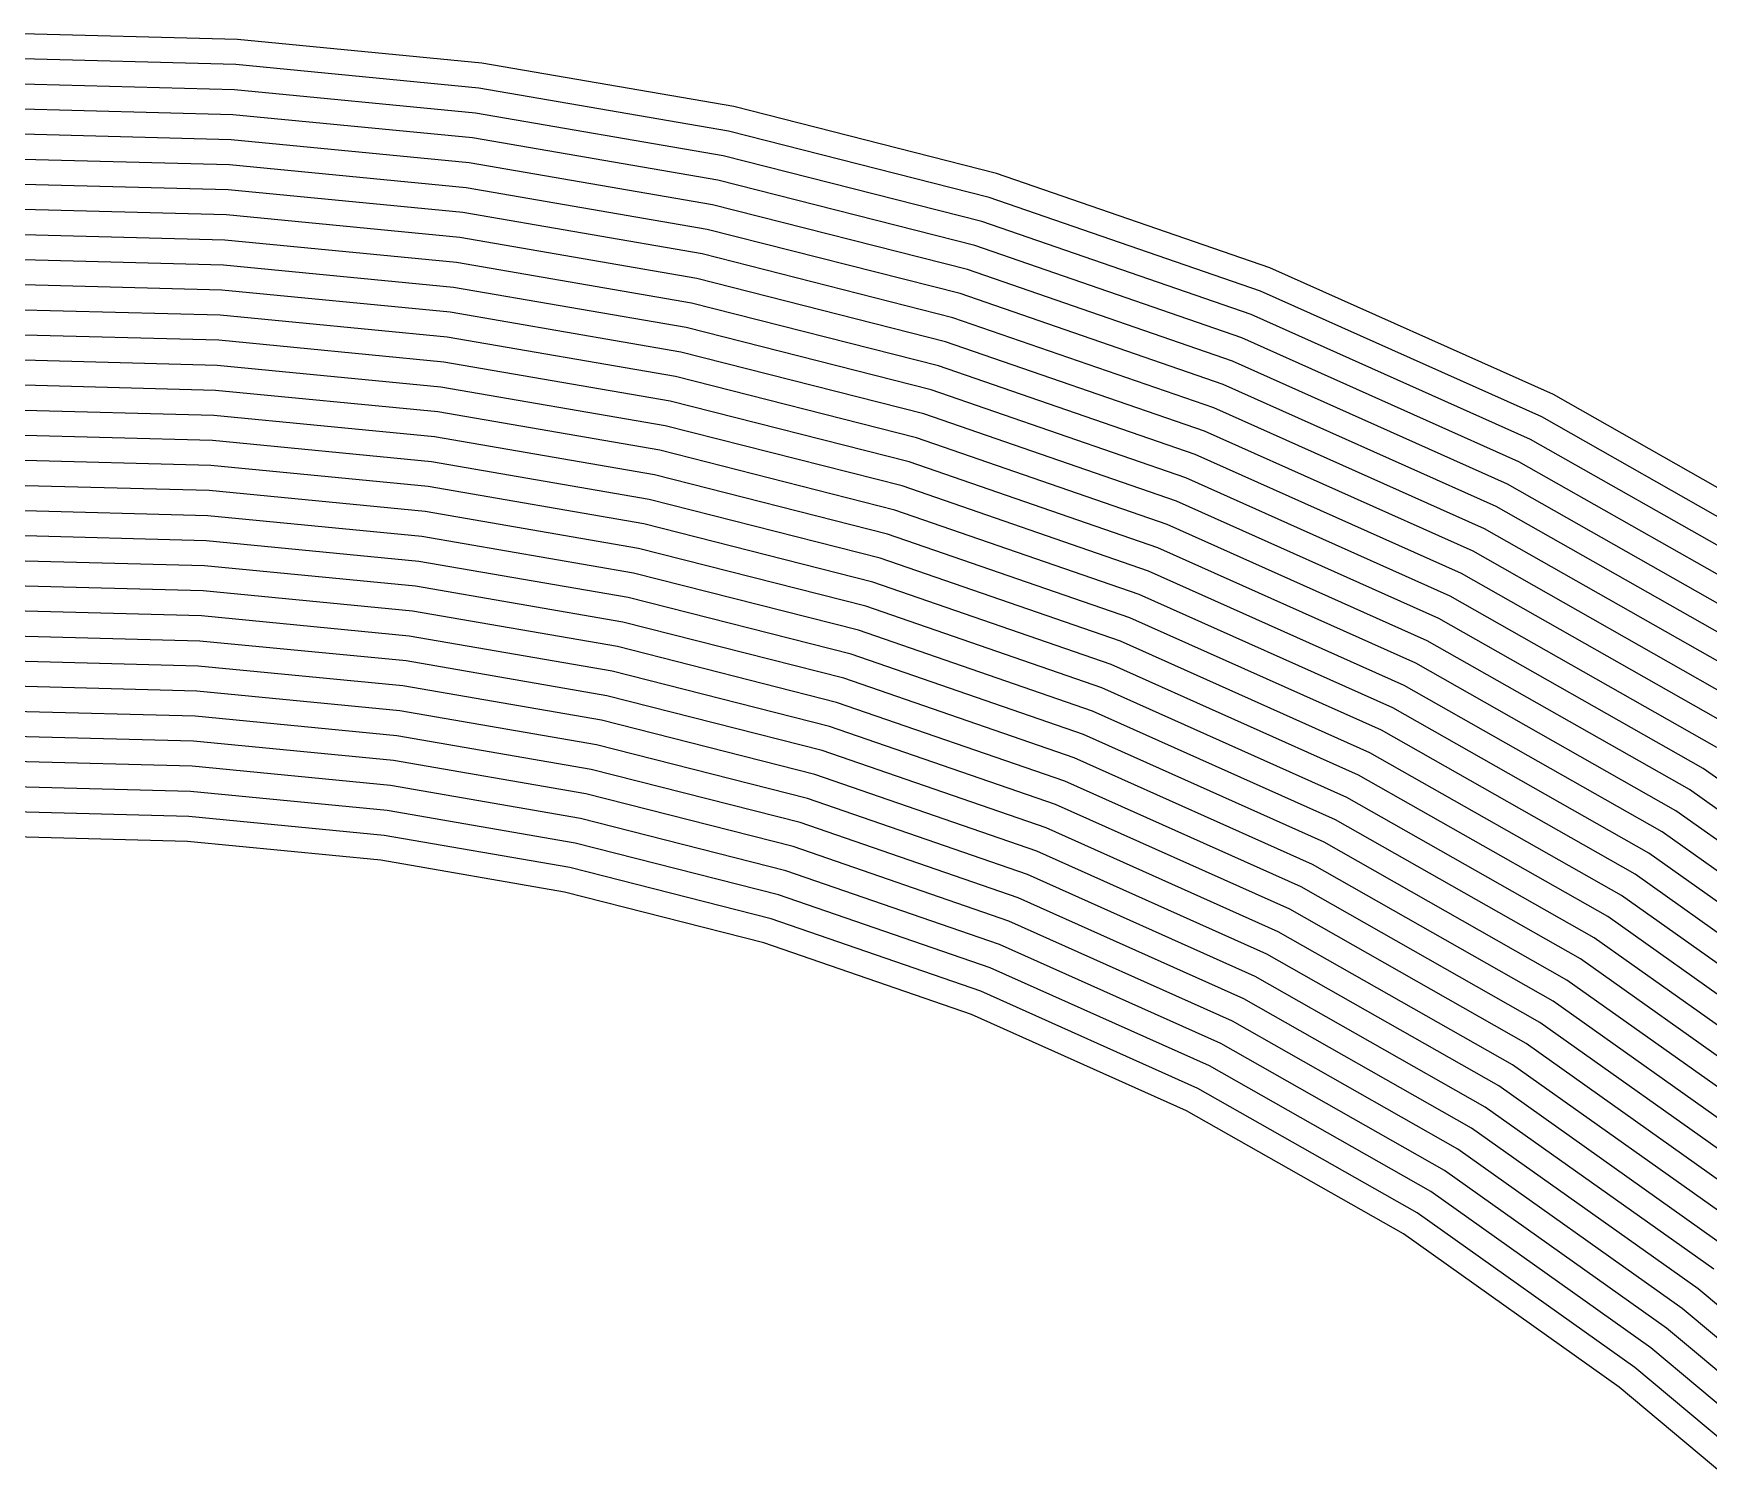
# Model space of a CAD drawing. Header units: metres. Extents: x -19 to 19, y -19.6 to 19.6.
# Drawn here: x -4.998 to -3.011, y 17.92 to 19.632 of the extents above; entities that cross this region are included whole.
import ezdxf

# ---------------------------------------------------------------- set-up
doc = ezdxf.new("R2010")
doc.units = ezdxf.units.M

msp = doc.modelspace()

# ---------------------------------------------------------------- linework, layer by layer
for p, q in [((-4.75643, 19.624977, -0.494988), (-5.027324, 19.632148, -0.495875)), ((-4.466502, 19.596889, -0.49145), (-4.75643, 19.624977, -0.494988)), ((-4.75829, 19.595242, -0.491312), (-5.027136, 19.602359, -0.492192)), ((-4.470244, 19.567336, -0.487802), (-4.75829, 19.595242, -0.491312)), ((-4.167591, 19.545345, -0.484952), (-4.466502, 19.596889, -0.49145)), ((-4.76015, 19.565508, -0.487637), (-5.026948, 19.57257, -0.488509)), ((-4.473987, 19.537783, -0.484154), (-4.76015, 19.565508, -0.487637)), ((-4.173862, 19.516222, -0.481365), (-4.470244, 19.567336, -0.487802)), ((-4.76201, 19.535773, -0.483962), (-5.026759, 19.542781, -0.484826)), ((-4.180132, 19.487098, -0.477779), (-4.473987, 19.537783, -0.484154)), ((-3.855785, 19.466121, -0.474989), (-4.167591, 19.545345, -0.484952)), ((-4.477729, 19.50823, -0.480506), (-4.76201, 19.535773, -0.483962)), ((-4.76387, 19.506038, -0.480286), (-5.026571, 19.512992, -0.481142)), ((-4.481472, 19.478677, -0.476858), (-4.76387, 19.506038, -0.480286)), ((-4.186402, 19.457975, -0.474193), (-4.477729, 19.50823, -0.480506)), ((-3.864408, 19.437594, -0.47149), (-4.173862, 19.516222, -0.481365)), ((-4.76573, 19.476303, -0.476611), (-5.026383, 19.483204, -0.477459)), ((-4.192672, 19.428852, -0.470607), (-4.481472, 19.478677, -0.476858)), ((-3.873032, 19.409067, -0.467991), (-4.180132, 19.487098, -0.477779)), ((-4.485214, 19.449124, -0.47321), (-4.76573, 19.476303, -0.476611)), ((-3.531317, 19.354289, -0.460988), (-3.855785, 19.466121, -0.474989)), ((-4.76759, 19.446568, -0.472936), (-5.026195, 19.453415, -0.473776)), ((-4.488957, 19.419571, -0.469562), (-4.76759, 19.446568, -0.472936)), ((-4.198943, 19.399728, -0.46702), (-4.485214, 19.449124, -0.47321)), ((-3.881655, 19.38054, -0.464492), (-4.186402, 19.457975, -0.474193)), ((-4.76945, 19.416834, -0.46926), (-5.026006, 19.423626, -0.470093)), ((-4.205213, 19.370605, -0.463434), (-4.488957, 19.419571, -0.469562)), ((-3.890278, 19.352013, -0.460993), (-4.192672, 19.428852, -0.470607)), ((-3.542389, 19.326604, -0.457608), (-3.864408, 19.437594, -0.47149)), ((-4.492699, 19.390018, -0.465914), (-4.76945, 19.416834, -0.46926)), ((-3.898902, 19.323486, -0.457494), (-4.198943, 19.399728, -0.46702)), ((-3.55346, 19.298919, -0.454228), (-3.873032, 19.409067, -0.467991)), ((-4.77131, 19.387099, -0.465585), (-5.025818, 19.393837, -0.466409)), ((-4.496442, 19.360465, -0.462266), (-4.77131, 19.387099, -0.465585)), ((-4.211483, 19.341482, -0.459848), (-4.492699, 19.390018, -0.465914)), ((-3.564532, 19.271234, -0.450849), (-3.881655, 19.38054, -0.464492)), ((-4.77317, 19.357364, -0.461909), (-5.02563, 19.364048, -0.462726)), ((-4.217753, 19.312358, -0.456262), (-4.496442, 19.360465, -0.462266)), ((-3.907525, 19.294959, -0.453995), (-4.205213, 19.370605, -0.463434)), ((-4.500184, 19.330912, -0.458618), (-4.77317, 19.357364, -0.461909)), ((-3.916148, 19.266432, -0.450496), (-4.211483, 19.341482, -0.459848)), ((-3.575604, 19.24355, -0.447469), (-3.890278, 19.352013, -0.460993)), ((-3.194998, 19.203697, -0.442263), (-3.531317, 19.354289, -0.460988)), ((-4.77503, 19.327629, -0.458234), (-5.025442, 19.334259, -0.459043)), ((-4.503927, 19.301359, -0.45497), (-4.77503, 19.327629, -0.458234)), ((-4.224024, 19.283235, -0.452675), (-4.500184, 19.330912, -0.458618)), ((-3.586675, 19.215865, -0.444089), (-3.898902, 19.323486, -0.457494)), ((-3.208604, 19.177143, -0.439047), (-3.542389, 19.326604, -0.457608)), ((-4.77689, 19.297895, -0.454559), (-5.025253, 19.304471, -0.45536)), ((-4.230294, 19.254112, -0.449089), (-4.503927, 19.301359, -0.45497)), ((-3.924772, 19.237905, -0.446997), (-4.217753, 19.312358, -0.456262)), ((-4.507669, 19.271807, -0.451322), (-4.77689, 19.297895, -0.454559)), ((-3.933395, 19.209379, -0.443498), (-4.224024, 19.283235, -0.452675)), ((-3.597747, 19.18818, -0.440709), (-3.907525, 19.294959, -0.453995)), ((-3.222209, 19.15059, -0.435831), (-3.55346, 19.298919, -0.454228)), ((-4.77875, 19.26816, -0.450883), (-5.025065, 19.274682, -0.451677)), ((-4.511412, 19.242254, -0.447674), (-4.77875, 19.26816, -0.450883)), ((-4.236564, 19.224988, -0.445503), (-4.507669, 19.271807, -0.451322)), ((-3.608819, 19.160495, -0.437329), (-3.916148, 19.266432, -0.450496)), ((-3.235814, 19.124037, -0.432616), (-3.564532, 19.271234, -0.450849)), ((-4.78061, 19.238425, -0.447208), (-5.024877, 19.244893, -0.447993)), ((-4.242834, 19.195865, -0.441917), (-4.511412, 19.242254, -0.447674)), ((-3.942018, 19.180852, -0.439999), (-4.230294, 19.254112, -0.449089)), ((-3.249419, 19.097484, -0.4294), (-3.575604, 19.24355, -0.447469)), ((-4.515154, 19.212701, -0.444026), (-4.78061, 19.238425, -0.447208)), ((-3.950642, 19.152325, -0.4365), (-4.236564, 19.224988, -0.445503)), ((-3.61989, 19.132811, -0.43395), (-3.924772, 19.237905, -0.446997)), ((-4.78247, 19.20869, -0.443533), (-5.024689, 19.215104, -0.44431)), ((-4.518897, 19.183148, -0.440378), (-4.78247, 19.20869, -0.443533)), ((-4.249105, 19.166742, -0.438331), (-4.515154, 19.212701, -0.444026)), ((-3.630962, 19.105126, -0.43057), (-3.933395, 19.209379, -0.443498)), ((-3.263024, 19.07093, -0.426184), (-3.586675, 19.215865, -0.444089)), ((-2.855576, 19.011095, -0.418531), (-3.194998, 19.203697, -0.442263)), ((-4.78433, 19.178956, -0.439857), (-5.0245, 19.185315, -0.440627)), ((-4.255375, 19.137618, -0.434744), (-4.518897, 19.183148, -0.440378)), ((-3.959265, 19.123798, -0.433001), (-4.242834, 19.195865, -0.441917)), ((-3.642034, 19.077441, -0.42719), (-3.942018, 19.180852, -0.439999)), ((-3.276629, 19.044377, -0.422969), (-3.597747, 19.18818, -0.440709)), ((-4.522639, 19.153595, -0.43673), (-4.78433, 19.178956, -0.439857)), ((-3.967888, 19.095271, -0.429502), (-4.249105, 19.166742, -0.438331)), ((-3.290234, 19.017824, -0.419753), (-3.608819, 19.160495, -0.437329)), ((-2.871742, 18.985992, -0.41552), (-3.208604, 19.177143, -0.439047)), ((-4.78619, 19.149221, -0.436182), (-5.024312, 19.155526, -0.436944)), ((-4.526382, 19.124042, -0.433082), (-4.78619, 19.149221, -0.436182)), ((-4.261645, 19.108495, -0.431158), (-4.522639, 19.153595, -0.43673)), ((-3.653105, 19.049756, -0.42381), (-3.950642, 19.152325, -0.4365)), ((-2.887908, 18.960889, -0.412508), (-3.222209, 19.15059, -0.435831)), ((-4.78805, 19.119486, -0.432506), (-5.024124, 19.125737, -0.433261)), ((-4.267915, 19.079372, -0.427572), (-4.526382, 19.124042, -0.433082)), ((-3.976512, 19.066744, -0.426003), (-4.255375, 19.137618, -0.434744)), ((-3.664177, 19.022072, -0.42043), (-3.959265, 19.123798, -0.433001)), ((-3.303839, 18.99127, -0.416537), (-3.61989, 19.132811, -0.43395)), ((-2.904073, 18.935785, -0.409496), (-3.235814, 19.124037, -0.432616)), ((-4.530124, 19.094489, -0.429435), (-4.78805, 19.119486, -0.432506)), ((-3.985135, 19.038217, -0.422504), (-4.261645, 19.108495, -0.431158)), ((-3.317444, 18.964717, -0.413322), (-3.630962, 19.105126, -0.43057)), ((-4.78991, 19.089751, -0.428831), (-5.023936, 19.095949, -0.429577)), ((-4.533867, 19.064936, -0.425787), (-4.78991, 19.089751, -0.428831)), ((-4.274186, 19.050248, -0.423986), (-4.530124, 19.094489, -0.429435)), ((-3.675249, 18.994387, -0.417051), (-3.967888, 19.095271, -0.429502)), ((-2.920239, 18.910682, -0.406484), (-3.249419, 19.097484, -0.4294)), ((-4.79177, 19.060016, -0.425156), (-5.023747, 19.06616, -0.425894)), ((-4.280456, 19.021125, -0.420399), (-4.533867, 19.064936, -0.425787)), ((-3.993758, 19.00969, -0.419005), (-4.267915, 19.079372, -0.427572)), ((-3.68632, 18.966702, -0.413671), (-3.976512, 19.066744, -0.426003)), ((-3.331049, 18.938164, -0.410106), (-3.642034, 19.077441, -0.42719)), ((-2.936404, 18.885579, -0.403473), (-3.263024, 19.07093, -0.426184)), ((-4.537609, 19.035383, -0.422139), (-4.79177, 19.060016, -0.425156)), ((-4.002382, 18.981163, -0.415506), (-4.274186, 19.050248, -0.423986)), ((-3.344654, 18.911611, -0.40689), (-3.653105, 19.049756, -0.42381)), ((-2.95257, 18.860475, -0.400461), (-3.276629, 19.044377, -0.422969)), ((-4.79363, 19.030282, -0.42148), (-5.023559, 19.036371, -0.422211)), ((-4.541352, 19.00583, -0.418491), (-4.79363, 19.030282, -0.42148)), ((-4.286726, 18.992001, -0.416813), (-4.537609, 19.035383, -0.422139)), ((-4.011005, 18.952636, -0.412007), (-4.280456, 19.021125, -0.420399)), ((-3.697392, 18.939017, -0.410291), (-3.985135, 19.038217, -0.422504)), ((-3.35826, 18.885057, -0.403675), (-3.664177, 19.022072, -0.42043)), ((-4.79549, 19.000547, -0.417805), (-5.023371, 19.006582, -0.418528)), ((-4.292996, 18.962878, -0.413227), (-4.541352, 19.00583, -0.418491)), ((-3.708464, 18.911333, -0.406911), (-3.993758, 19.00969, -0.419005)), ((-2.968735, 18.835372, -0.397449), (-3.290234, 19.017824, -0.419753)), ((-4.545094, 18.976277, -0.414843), (-4.79549, 19.000547, -0.417805)), ((-4.019628, 18.924109, -0.408508), (-4.286726, 18.992001, -0.416813)), ((-3.371865, 18.858504, -0.400459), (-3.675249, 18.994387, -0.417051)), ((-2.984901, 18.810269, -0.394437), (-3.303839, 18.99127, -0.416537)), ((-4.79735, 18.970812, -0.414129), (-5.023183, 18.976793, -0.414844)), ((-4.548837, 18.946724, -0.411195), (-4.79735, 18.970812, -0.414129)), ((-4.299267, 18.933755, -0.409641), (-4.545094, 18.976277, -0.414843)), ((-4.028252, 18.895582, -0.405009), (-4.292996, 18.962878, -0.413227)), ((-3.719535, 18.883648, -0.403531), (-4.002382, 18.981163, -0.415506)), ((-3.38547, 18.831951, -0.397243), (-3.68632, 18.966702, -0.413671)), ((-3.001067, 18.785165, -0.391426), (-3.317444, 18.964717, -0.413322)), ((-4.79921, 18.941077, -0.410454), (-5.022994, 18.947004, -0.411161)), ((-4.305537, 18.904631, -0.406054), (-4.548837, 18.946724, -0.411195)), ((-3.730607, 18.855963, -0.400151), (-4.011005, 18.952636, -0.412007)), ((-4.552579, 18.917171, -0.407547), (-4.79921, 18.941077, -0.410454)), ((-4.036875, 18.867055, -0.40151), (-4.299267, 18.933755, -0.409641)), ((-3.741679, 18.828278, -0.396772), (-4.019628, 18.924109, -0.408508)), ((-3.399075, 18.805398, -0.394028), (-3.697392, 18.939017, -0.410291)), ((-3.017232, 18.760062, -0.388414), (-3.331049, 18.938164, -0.410106)), ((-4.80107, 18.911343, -0.406779), (-5.022806, 18.917215, -0.407478)), ((-4.556322, 18.887618, -0.403899), (-4.80107, 18.911343, -0.406779)), ((-4.311807, 18.875508, -0.402468), (-4.552579, 18.917171, -0.407547)), ((-4.045498, 18.838528, -0.398011), (-4.305537, 18.904631, -0.406054)), ((-3.41268, 18.778844, -0.390812), (-3.708464, 18.911333, -0.406911)), ((-3.033398, 18.734959, -0.385402), (-3.344654, 18.911611, -0.40689)), ((-4.80293, 18.881608, -0.403103), (-5.022618, 18.887427, -0.403795)), ((-4.318077, 18.846385, -0.398882), (-4.556322, 18.887618, -0.403899)), ((-3.75275, 18.800594, -0.393392), (-4.028252, 18.895582, -0.405009)), ((-3.426285, 18.752291, -0.387596), (-3.719535, 18.883648, -0.403531)), ((-3.049563, 18.709855, -0.38239), (-3.35826, 18.885057, -0.403675)), ((-4.560064, 18.858065, -0.400251), (-4.80293, 18.881608, -0.403103)), ((-4.054122, 18.810001, -0.394512), (-4.311807, 18.875508, -0.402468)), ((-3.763822, 18.772909, -0.390012), (-4.036875, 18.867055, -0.40151)), ((-4.80479, 18.851873, -0.399428), (-5.02243, 18.857638, -0.400112)), ((-4.563807, 18.828512, -0.396603), (-4.80479, 18.851873, -0.399428)), ((-4.324348, 18.817261, -0.395296), (-4.560064, 18.858065, -0.400251)), ((-4.062745, 18.781474, -0.391013), (-4.318077, 18.846385, -0.398882)), ((-3.43989, 18.725738, -0.384381), (-3.730607, 18.855963, -0.400151)), ((-3.065729, 18.684752, -0.379379), (-3.371865, 18.858504, -0.400459)), ((-4.80665, 18.822138, -0.395753), (-5.022242, 18.827849, -0.396428)), ((-4.330618, 18.788138, -0.391709), (-4.563807, 18.828512, -0.396603)), ((-3.774894, 18.745224, -0.386632), (-4.045498, 18.838528, -0.398011)), ((-3.453495, 18.699184, -0.381165), (-3.741679, 18.828278, -0.396772)), ((-3.081895, 18.659649, -0.376367), (-3.38547, 18.831951, -0.397243)), ((-4.567549, 18.798959, -0.392955), (-4.80665, 18.822138, -0.395753)), ((-4.071368, 18.752947, -0.387514), (-4.324348, 18.817261, -0.395296)), ((-3.785965, 18.717539, -0.383252), (-4.054122, 18.810001, -0.394512)), ((-3.09806, 18.634545, -0.373355), (-3.399075, 18.805398, -0.394028)), ((-4.808511, 18.792404, -0.392077), (-5.022053, 18.79806, -0.392745)), ((-4.571292, 18.769406, -0.389307), (-4.808511, 18.792404, -0.392077)), ((-4.336888, 18.759015, -0.388123), (-4.567549, 18.798959, -0.392955)), ((-4.079992, 18.72442, -0.384015), (-4.330618, 18.788138, -0.391709)), ((-3.4671, 18.672631, -0.377949), (-3.75275, 18.800594, -0.393392)), ((-4.810371, 18.762669, -0.388402), (-5.021865, 18.768271, -0.389062)), ((-4.575034, 18.739854, -0.385659), (-4.810371, 18.762669, -0.388402)), ((-4.343158, 18.729891, -0.384537), (-4.571292, 18.769406, -0.389307)), ((-3.797037, 18.689855, -0.379873), (-4.062745, 18.781474, -0.391013)), ((-3.480705, 18.646078, -0.374734), (-3.763822, 18.772909, -0.390012)), ((-3.114226, 18.609442, -0.370343), (-3.41268, 18.778844, -0.390812)), ((-4.088615, 18.695893, -0.380516), (-4.336888, 18.759015, -0.388123)), ((-3.808109, 18.66217, -0.376493), (-4.071368, 18.752947, -0.387514)), ((-3.49431, 18.619525, -0.371518), (-3.774894, 18.745224, -0.386632)), ((-3.130391, 18.584339, -0.367332), (-3.426285, 18.752291, -0.387596)), ((-2.705224, 18.538618, -0.361749), (-3.017232, 18.760062, -0.388414)), ((-4.812231, 18.732934, -0.384726), (-5.021677, 18.738482, -0.385379)), ((-4.578777, 18.710301, -0.382011), (-4.812231, 18.732934, -0.384726)), ((-4.349429, 18.700768, -0.380951), (-4.575034, 18.739854, -0.385659)), ((-4.097238, 18.667366, -0.377017), (-4.343158, 18.729891, -0.384537)), ((-3.81918, 18.634485, -0.373113), (-4.079992, 18.72442, -0.384015)), ((-3.146557, 18.559235, -0.36432), (-3.43989, 18.725738, -0.384381)), ((-2.723937, 18.515318, -0.358986), (-3.033398, 18.734959, -0.385402)), ((-4.814091, 18.703199, -0.381051), (-5.021489, 18.708693, -0.381696)), ((-4.582519, 18.680748, -0.378363), (-4.814091, 18.703199, -0.381051)), ((-4.355699, 18.671645, -0.377364), (-4.578777, 18.710301, -0.382011)), ((-3.507915, 18.592971, -0.368302), (-3.785965, 18.717539, -0.383252)), ((-2.742649, 18.492019, -0.356224), (-3.049563, 18.709855, -0.38239)), ((-4.105862, 18.638839, -0.373518), (-4.349429, 18.700768, -0.380951)), ((-3.830252, 18.6068, -0.369733), (-4.088615, 18.695893, -0.380516)), ((-3.521521, 18.566418, -0.365087), (-3.797037, 18.689855, -0.379873)), ((-3.162723, 18.534132, -0.361308), (-3.453495, 18.699184, -0.381165)), ((-2.761361, 18.468719, -0.353462), (-3.065729, 18.684752, -0.379379)), ((-4.815951, 18.673464, -0.377376), (-5.0213, 18.678905, -0.378012)), ((-4.586262, 18.651195, -0.374715), (-4.815951, 18.673464, -0.377376)), ((-4.361969, 18.642521, -0.373778), (-4.582519, 18.680748, -0.378363)), ((-4.114485, 18.610312, -0.370019), (-4.355699, 18.671645, -0.377364)), ((-3.841324, 18.579116, -0.366353), (-4.097238, 18.667366, -0.377017)), ((-3.178888, 18.509029, -0.358296), (-3.4671, 18.672631, -0.377949)), ((-4.368239, 18.613398, -0.370192), (-4.586262, 18.651195, -0.374715)), ((-3.535126, 18.539865, -0.361871), (-3.808109, 18.66217, -0.376493)), ((-3.195054, 18.483925, -0.355285), (-3.480705, 18.646078, -0.374734)), ((-2.780074, 18.44542, -0.3507), (-3.081895, 18.659649, -0.376367)), ((-4.123108, 18.581786, -0.366517), (-4.361969, 18.642521, -0.373778)), ((-3.852395, 18.55143, -0.362983), (-4.105862, 18.638839, -0.373518)), ((-3.548731, 18.513312, -0.358655), (-3.81918, 18.634485, -0.373113)), ((-2.798786, 18.42212, -0.347938), (-3.09806, 18.634545, -0.373355)), ((-4.131732, 18.55326, -0.363009), (-4.368239, 18.613398, -0.370192)), ((-3.863467, 18.523743, -0.359619), (-4.114485, 18.610312, -0.370019)), ((-3.562336, 18.486758, -0.355439), (-3.830252, 18.6068, -0.369733)), ((-3.211219, 18.458822, -0.352273), (-3.49431, 18.619525, -0.371518)), ((-2.817499, 18.398821, -0.345176), (-3.114226, 18.609442, -0.370343)), ((-3.227385, 18.433718, -0.349261), (-3.507915, 18.592971, -0.368302)), ((-2.836211, 18.375521, -0.342414), (-3.130391, 18.584339, -0.367332)), ((-3.874539, 18.496056, -0.356254), (-4.123108, 18.581786, -0.366517)), ((-3.575941, 18.460205, -0.352224), (-3.841324, 18.579116, -0.366353)), ((-3.24355, 18.408615, -0.346249), (-3.521521, 18.566418, -0.365087)), ((-3.88561, 18.46837, -0.35289), (-4.131732, 18.55326, -0.363009)), ((-3.589546, 18.433652, -0.349008), (-3.852395, 18.55143, -0.362983)), ((-2.854924, 18.352222, -0.339652), (-3.146557, 18.559235, -0.36432)), ((-3.259716, 18.383512, -0.343238), (-3.535126, 18.539865, -0.361871)), ((-2.873636, 18.328922, -0.33689), (-3.162723, 18.534132, -0.361308)), ((-3.603151, 18.407098, -0.345792), (-3.863467, 18.523743, -0.359619)), ((-3.275882, 18.358408, -0.340226), (-3.548731, 18.513312, -0.358655)), ((-2.892348, 18.305622, -0.334127), (-3.178888, 18.509029, -0.358296)), ((-3.616756, 18.380545, -0.342577), (-3.874539, 18.496056, -0.356254)), ((-3.292047, 18.333305, -0.337214), (-3.562336, 18.486758, -0.355439)), ((-3.630361, 18.353992, -0.339361), (-3.88561, 18.46837, -0.35289)), ((-2.911061, 18.282323, -0.331365), (-3.195054, 18.483925, -0.355285)), ((-3.308213, 18.308202, -0.334202), (-3.575941, 18.460205, -0.352224)), ((-2.929773, 18.259023, -0.328603), (-3.211219, 18.458822, -0.352273)), ((-3.324378, 18.283098, -0.331191), (-3.589546, 18.433652, -0.349008)), ((-2.948486, 18.235724, -0.325841), (-3.227385, 18.433718, -0.349261)), ((-3.340544, 18.257995, -0.328179), (-3.603151, 18.407098, -0.345792)), ((-2.967198, 18.212424, -0.323079), (-3.24355, 18.408615, -0.346249)), ((-3.35671, 18.232892, -0.325167), (-3.616756, 18.380545, -0.342577)), ((-2.985911, 18.189125, -0.320317), (-3.259716, 18.383512, -0.343238)), ((-3.372875, 18.207788, -0.322155), (-3.630361, 18.353992, -0.339361)), ((-3.004623, 18.165825, -0.317555), (-3.275882, 18.358408, -0.340226)), ((-3.023335, 18.142525, -0.314793), (-3.292047, 18.333305, -0.337214)), ((-3.042048, 18.119226, -0.31203), (-3.308213, 18.308202, -0.334202)), ((-3.06076, 18.095926, -0.309268), (-3.324378, 18.283098, -0.331191)), ((-3.079473, 18.072627, -0.306506), (-3.340544, 18.257995, -0.328179)), ((-3.098185, 18.049327, -0.303744), (-3.35671, 18.232892, -0.325167)), ((-3.116898, 18.026028, -0.300982), (-3.372875, 18.207788, -0.322155)), ((-2.890385, 18.031253, -0.301833), (-3.023335, 18.142525, -0.314793)), ((-2.910357, 18.009006, -0.299214), (-3.042048, 18.119226, -0.31203)), ((-2.93033, 17.986758, -0.296596), (-3.06076, 18.095926, -0.309268)), ((-2.950303, 17.964511, -0.293977), (-3.079473, 18.072627, -0.306506)), ((-2.970275, 17.942264, -0.291358), (-3.098185, 18.049327, -0.303744)), ((-2.990248, 17.920017, -0.288739), (-3.116898, 18.026028, -0.300982))]:
    msp.add_line(p, q)

doc.saveas('drawing.dxf')
